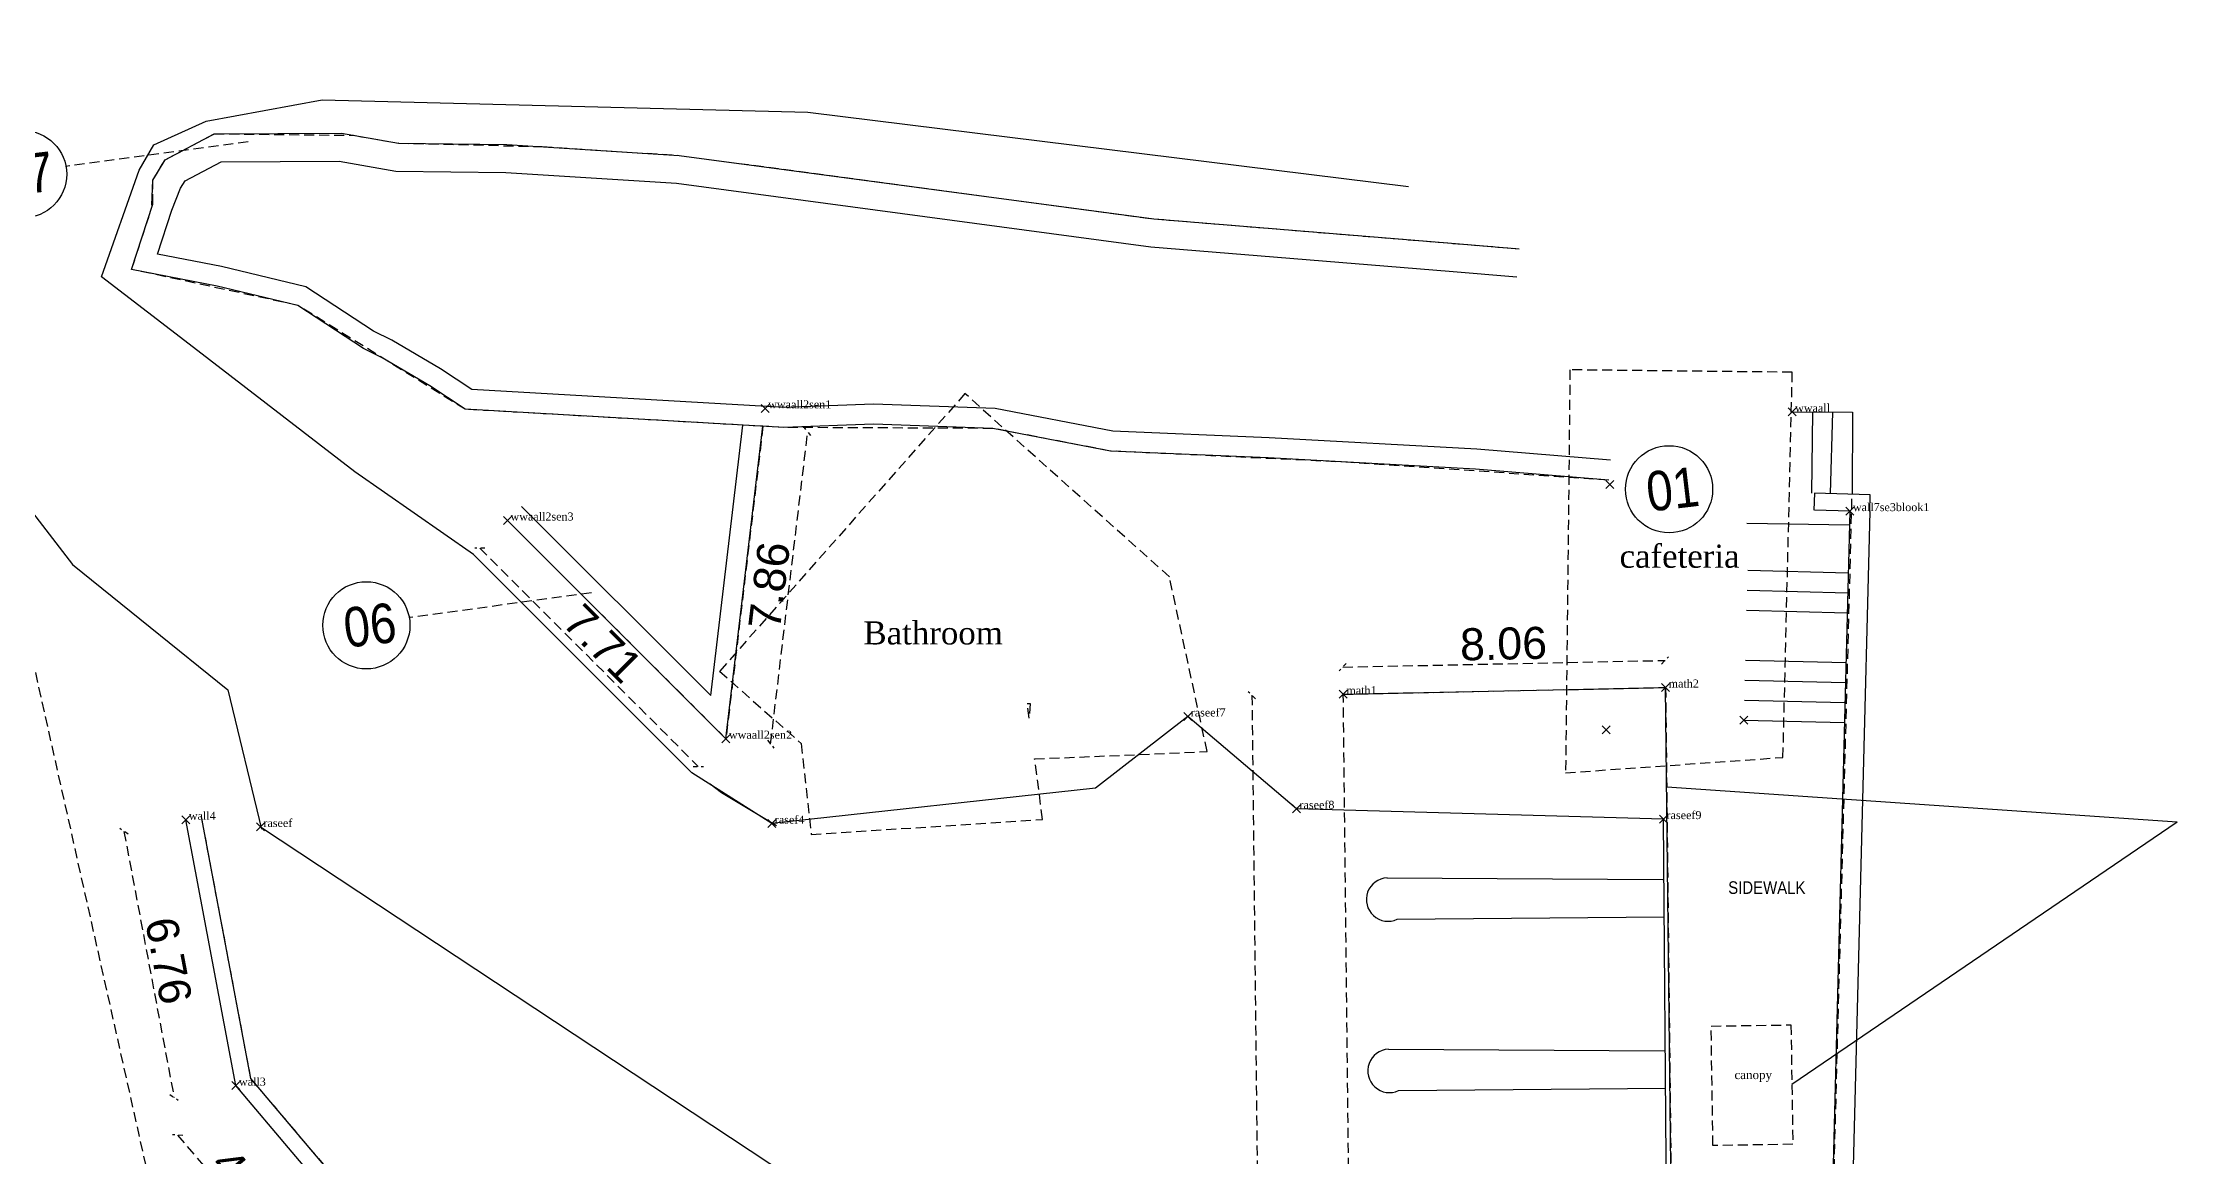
# Model space of a CAD drawing. Header units: millimetres. Extents: x 195890 to 354127, y 355817 to 1139449.
# Drawn here: x 353764.9 to 353818.3, y 355960.9 to 355988.7 of the extents above; entities that cross this region are included whole.
import ezdxf
from ezdxf.enums import TextEntityAlignment as Align

# ---------------------------------------------------------------- set-up
doc = ezdxf.new("R2010")
doc.units = ezdxf.units.MM
doc.header["$PDMODE"] = 3
doc.header["$PDSIZE"] = 0.1
doc.linetypes.add('1086-X-TOPO$0$HIDDEN', pattern=[0.375, 0.25, -0.125])
doc.linetypes.add('HIDDEN2', pattern=[4.7625, 3.175, -1.5875])
doc.layers.get('0').update_dxf_attribs({"color": 5})
for name, color, linetype in [('A-G-TEXT', 40, 'Continuous'), ('Obs.ts.td2', 7, 'Continuous'), ('Obs.ts.td2_Mark', 7, 'Continuous')]:
    doc.layers.add(name, color=color, linetype=linetype)
doc.layers.add('green', color=3, linetype='Continuous', true_color=0x19f10e)
doc.styles.add('AAAA', font='arial.ttf')
doc.styles.add('CC-Tags-100', font='arial.ttf', dxfattribs={"width": 0.85, "height": 220})
doc.styles.add('FC-Mini-500', font='arial.ttf', dxfattribs={"width": 0.85, "height": 900})
doc.styles.get("Standard").update_dxf_attribs({"font": 'times.ttf'})
doc.dimstyles.new('1-100', dxfattribs={"dimtxt": 0.8, "dimasz": 0.18, "dimexe": 0.18, "dimexo": 0.0625, "dimgap": 0.09, "dimtad": 1, "dimzin": 4, "dimdsep": 46, "dimtxsty": 'AAAA', "dimblk": 'OBLIQUE', "dimcen": 0.09, "dimse1": 1, "dimse2": 1, "dimclrd": 256, "dimclrt": 256, "dimadec": 0, "dimazin": 1, "dimtfac": 1, "dimtix": 1, "dimtofl": 0, "dimtmove": 1, "dimatfit": 3, "dimfxl": 0.18, "dimtfillclr": 255, "dimtolj": 1, "dimtzin": 0, "dimarcsym": 0})

# ---------------------------------------------------------------- blocks, each defined once
blk = doc.blocks.new('FINISH TYPE')
blk.add_circle((0, 0), 242)
at = {"style": 'CC-Tags-100', "width": 0.85}
blk.add_attdef('00', text='', height=220, dxfattribs=at).set_placement((0, 0), align=Align.MIDDLE_CENTER)
blk = doc.blocks.new('_OBLIQUE')
at = {"color": 0, "linetype": 'ByBlock'}
blk.add_line((-0.5, -0.5), (0.5, 0.5), dxfattribs=at)
blk = doc.blocks.new('*D10')
at = {"linetype": '1086-X-TOPO$0$HIDDEN', "lineweight": -2, "transparency": 16777216}
blk.add_line((353766.933, 355969.042), (353768.186, 355962.398), dxfattribs=at)
at = {"layer": 'Defpoints', "color": 0, "linetype": '1086-X-TOPO$0$HIDDEN', "transparency": 16777216}
for p in [(353768.48, 355969.333, 1123.184), (353768.186, 355962.398), (353769.732, 355962.69, 1123.184)]:
    blk.add_point(p, dxfattribs=at)
at = {"linetype": '1086-X-TOPO$0$HIDDEN', "lineweight": -2, "transparency": 16777216, "xscale": 0.18, "yscale": 0.18, "zscale": 0.18}
for p, rotation in [((353766.933, 355969.042), 100.6785283141755), ((353768.186, 355962.398), 280.6785283141755)]:
    blk.add_blockref('_OBLIQUE', p, dxfattribs=dict(at, rotation=rotation))
at = {"linetype": '1086-X-TOPO$0$HIDDEN', "transparency": 16777216, "insert": (353768.049, 355965.812), "char_height": 0.8, "attachment_point": 5, "rotation": 280.6785, "style": 'AAAA'}
blk.add_mtext('\\A1;6.76', dxfattribs=at)
blk = doc.blocks.new('*D11')
at = {"linetype": '1086-X-TOPO$0$HIDDEN', "lineweight": -2, "transparency": 16777216}
blk.add_line((353768.275, 355961.455), (353771.091, 355958.131), dxfattribs=at)
at = {"layer": 'Defpoints', "color": 0, "linetype": '1086-X-TOPO$0$HIDDEN', "transparency": 16777216}
for p in [(353769.732, 355962.69, 1123.184), (353772.549, 355959.366, 1123.184), (353771.091, 355958.131)]:
    blk.add_point(p, dxfattribs=at)
at = {"linetype": '1086-X-TOPO$0$HIDDEN', "lineweight": -2, "transparency": 16777216, "xscale": 0.18, "yscale": 0.18, "zscale": 0.18}
for p, rotation in [((353768.275, 355961.455), 130.2753490870772), ((353771.091, 355958.131), 310.2753490870772)]:
    blk.add_blockref('_OBLIQUE', p, dxfattribs=dict(at, rotation=rotation))
at = {"linetype": '1086-X-TOPO$0$HIDDEN', "transparency": 16777216, "insert": (353770.064, 355960.115), "char_height": 0.8, "attachment_point": 5, "rotation": 310.2753, "style": 'AAAA'}
blk.add_mtext('\\A1;4.36', dxfattribs=at)
blk = doc.blocks.new('*D14')
at = {"linetype": '1086-X-TOPO$0$HIDDEN', "lineweight": -2, "transparency": 16777216}
blk.add_line((353797.395, 355973.146), (353805.45, 355973.313), dxfattribs=at)
at = {"layer": 'Defpoints', "color": 0, "linetype": '1086-X-TOPO$0$HIDDEN', "transparency": 16777216}
for p in [(353805.45, 355973.313), (353805.464, 355972.636, 1126.85), (353797.409, 355972.468, 1126.85)]:
    blk.add_point(p, dxfattribs=at)
at = {"linetype": '1086-X-TOPO$0$HIDDEN', "lineweight": -2, "transparency": 16777216, "xscale": 0.18, "yscale": 0.18, "zscale": 0.18}
for p, rotation in [((353797.395, 355973.146), 181.1898612973218), ((353805.45, 355973.313), 1.189861297321788)]:
    blk.add_blockref('_OBLIQUE', p, dxfattribs=dict(at, rotation=rotation))
at = {"linetype": '1086-X-TOPO$0$HIDDEN', "transparency": 16777216, "insert": (353801.412, 355973.728), "char_height": 0.8, "attachment_point": 5, "rotation": 1.1899, "style": 'AAAA'}
blk.add_mtext('\\A1;8.06', dxfattribs=at)
blk = doc.blocks.new('*D15')
at = {"linetype": '1086-X-TOPO$0$HIDDEN', "lineweight": -2, "transparency": 16777216}
blk.add_line((353795.124, 355972.443), (353795.588, 355930.616), dxfattribs=at)
at = {"layer": 'Defpoints', "color": 0, "linetype": '1086-X-TOPO$0$HIDDEN', "transparency": 16777216}
for p in [(353797.409, 355972.468, 1126.85), (353795.588, 355930.616), (353797.873, 355930.641, 1126.85)]:
    blk.add_point(p, dxfattribs=at)
at = {"linetype": '1086-X-TOPO$0$HIDDEN', "lineweight": -2, "transparency": 16777216, "xscale": 0.18, "yscale": 0.18, "zscale": 0.18}
for p, rotation in [((353795.124, 355972.443), 90.63635904085066), ((353795.588, 355930.616), 270.6363590408507)]:
    blk.add_blockref('_OBLIQUE', p, dxfattribs=dict(at, rotation=rotation))
at = {"linetype": '1086-X-TOPO$0$HIDDEN', "transparency": 16777216, "insert": (353795.855, 355951.535), "char_height": 0.8, "attachment_point": 5, "rotation": 270.6364, "style": 'AAAA'}
blk.add_mtext('\\A1;41.83', dxfattribs=at)
blk = doc.blocks.new('*D18')
at = {"linetype": '1086-X-TOPO$0$HIDDEN', "lineweight": -2, "transparency": 16777216}
blk.add_line((353783.095, 355971.224), (353784.023, 355979.028), dxfattribs=at)
at = {"layer": 'Defpoints', "color": 0, "linetype": '1086-X-TOPO$0$HIDDEN', "transparency": 16777216}
for p in [(353782.905, 355979.161, 1118.916), (353784.023, 355979.028), (353781.978, 355971.357, 1118.916)]:
    blk.add_point(p, dxfattribs=at)
at = {"linetype": '1086-X-TOPO$0$HIDDEN', "lineweight": -2, "transparency": 16777216, "xscale": 0.18, "yscale": 0.18, "zscale": 0.18}
for p, rotation in [((353784.023, 355979.028), 83.2190424988061), ((353783.095, 355971.224), 263.2190424988061)]:
    blk.add_blockref('_OBLIQUE', p, dxfattribs=dict(at, rotation=rotation))
at = {"linetype": '1086-X-TOPO$0$HIDDEN', "transparency": 16777216, "insert": (353783.064, 355975.185), "char_height": 0.8, "attachment_point": 5, "rotation": 83.219, "style": 'AAAA'}
blk.add_mtext('\\A1;7.86', dxfattribs=at)
blk = doc.blocks.new('*D19')
at = {"linetype": '1086-X-TOPO$0$HIDDEN', "lineweight": -2, "transparency": 16777216}
blk.add_line((353775.828, 355976.116), (353781.287, 355970.665), dxfattribs=at)
at = {"layer": 'Defpoints', "color": 0, "linetype": '1086-X-TOPO$0$HIDDEN', "transparency": 16777216}
for p in [(353776.519, 355976.808, 1118.916), (353781.978, 355971.357, 1118.916), (353781.287, 355970.665)]:
    blk.add_point(p, dxfattribs=at)
at = {"linetype": '1086-X-TOPO$0$HIDDEN', "lineweight": -2, "transparency": 16777216, "xscale": 0.18, "yscale": 0.18, "zscale": 0.18}
for p, rotation in [((353775.828, 355976.116), 135.0424615210485), ((353781.287, 355970.665), 315.0424615210486)]:
    blk.add_blockref('_OBLIQUE', p, dxfattribs=dict(at, rotation=rotation))
at = {"linetype": '1086-X-TOPO$0$HIDDEN', "transparency": 16777216, "insert": (353778.905, 355973.739), "char_height": 0.8, "attachment_point": 5, "rotation": 315.0425, "style": 'AAAA'}
blk.add_mtext('\\A1;7.71', dxfattribs=at)

msp = doc.modelspace()

# ---------------------------------------------------------------- linework, layer by layer
at = {"color": 6}
msp.add_line((353808.625, 355979.519, 1118.916), (353810.132, 355979.513, 1118.916), dxfattribs=at)
at = {"color": 4}
for p, q in [((353809.132, 355979.517, 1118.916), (353809.108, 355977.491, 1128.325)), ((353809.632, 355979.515, 1118.916), (353809.58, 355977.479, 1128.325)), ((353810.132, 355979.513, 1118.916), (353810.125, 355977.465, 1118.916)), ((353809.183, 355977.489, 1128.325), (353809.172, 355977.064, 1128.325)), ((353810.58, 355977.453, 1128.325), (353809.183, 355977.489, 1128.325)), ((353810.569, 355977.029, 1128.325), (353810.58, 355977.453, 1128.325)), ((353810.069, 355977.042, 1128.325), (353809.188, 355977.064, 1128.325)), ((353810.06, 355976.692, 1128.325), (353807.493, 355976.731, 1124.941)), ((353781.13, 355970.508, 1118.916), (353775.671, 355975.959, 1118.916)), ((353807.515, 355975.565, -1.818), (353810.03, 355975.5, 1.566)), ((353807.502, 355975.065, -1.818), (353810.017, 355975.001, 1.566)), ((353807.489, 355974.565, -1.818), (353810.004, 355974.501, 1.566)), ((353807.458, 355973.323, 1124.941), (353809.973, 355973.259, 1128.325)), ((353807.445, 355972.823, 1124.941), (353809.96, 355972.759, 1128.325)), ((353807.432, 355972.323, 1124.941), (353809.947, 355972.259, 1128.325)), ((353793.52, 355971.913, 1125.567), (353791.215, 355970.122, 1125.567)), ((353796.239, 355969.606, 1125.567), (353793.52, 355971.913, 1125.567)), ((353807.419, 355971.824, 1124.941), (353809.934, 355971.759, 1128.325)), ((353783.126, 355969.237, 1125.567), (353781.13, 355970.508, 1125.567)), ((353791.215, 355970.122, 1125.567), (353783.126, 355969.237, 1125.567)), ((353805.412, 355969.349, 1125.567), (353796.239, 355969.606, 1125.567)), ((353805.699, 355933.609, 1125.567), (353805.412, 355969.349, 1125.567)), ((353818.252, 355969.276), (353808.62, 355962.717)), ((353798.5, 355967.883, -7878.968), (353805.398, 355967.839, -7878.968)), ((353805.431, 355966.898, -7878.968), (353798.757, 355966.844, -7878.968)), ((353798.535, 355963.603, -6753.401), (353805.432, 355963.559, -6753.401)), ((353805.466, 355962.618, -6753.401), (353798.791, 355962.564, -6753.401))]:
    msp.add_line(p, q, dxfattribs=at)
at = {"color": 9, "true_color": 0xc7c8ca}
for points, elevation in [([(353749.159, 355935.688), (353747.306, 355944.02), (353744.739, 355955.56), (353741.377, 355970.637), (353735.705, 355971.595), (353736.209, 355975.47), (353737.494, 355977.393), (353732.698, 355979.364), (353732.597, 355979.675), (353733.348, 355981.916), (353733.926, 355982.401), (353738.331, 355986.051), (353740.916, 355987.366), (353741.48, 355987.589), (353745.243, 355988.606), (353750.265, 355988.744), (353753.191, 355988.156), (353758.338, 355986.258), (353759.857, 355983.218), (353765.647, 355975.709), (353769.529, 355972.58), (353770.374, 355969.095)], 1122.578), ([(353775.671, 355975.959), (353772.703, 355978.027), (353768.672, 355981.126), (353766.372, 355982.895), (353767.316, 355985.561), (353767.678, 355986.194), (353768.99, 355986.787), (353771.884, 355987.32), (353784.028, 355987.009), (353799.042, 355985.148)], 1121.557), ([(353783.243, 355969.18), (353781.867, 355970.009), (353781.582, 355970.22)], 1121.557)]:
    msp.add_lwpolyline(points, dxfattribs=dict(at, elevation=elevation))
at = {"color": 1, "linetype": '1086-X-TOPO$0$HIDDEN'}
for points, elevation in [([(353804.044, 355977.815), (353797.596, 355978.258), (353791.59, 355978.544), (353788.652, 355979.109), (353783.427, 355979.131), (353782.905, 355979.161), (353775.462, 355979.586), (353771.277, 355982.183), (353767.126, 355983.082), (353767.657, 355984.713), (353767.657, 355985.313), (353767.962, 355985.818), (353769.191, 355986.469), (353772.667, 355986.43), (353773.796, 355986.235), (353777.389, 355986.148), (353780.812, 355985.929), (353792.674, 355984.344), (353801.803, 355983.595)], 1123.468), ([(353782.905, 355979.161), (353781.978, 355971.357), (353776.519, 355976.808)], 1118.916), ([(353778.615, 355975), (353774.052, 355974.381)], 1122.578)]:
    msp.add_lwpolyline(points, dxfattribs=dict(at, elevation=elevation))
at = {"color": 51, "true_color": 0xf7f281}
for points, elevation in [([(353767.633, 355984.682), (353767.657, 355985.313), (353767.962, 355985.818), (353769.191, 355986.469), (353772.369, 355986.482), (353773.796, 355986.235), (353776.504, 355986.204), (353780.812, 355985.929), (353792.674, 355984.344), (353800.113, 355983.733), (353801.803, 355983.595)], 1116.582), ([(353768.133, 355984.558), (353768.35, 355985.106), (353768.461, 355985.29), (353769.367, 355985.77), (353772.31, 355985.781), (353773.732, 355985.536), (353776.478, 355985.504), (353780.743, 355985.232), (353792.599, 355983.648), (353800.056, 355983.036), (353801.745, 355982.897)], 1116.582), ([(353804.044, 355977.815), (353800.711, 355978.088), (353795.53, 355978.37), (353791.59, 355978.544), (353788.652, 355979.109), (353785.67, 355979.218), (353783.427, 355979.131), (353775.462, 355979.586), (353774.577, 355980.175), (353773.389, 355980.868), (353772.92, 355981.101), (353771.277, 355982.183), (353769.265, 355982.665), (353767.126, 355983.082), (353767.657, 355984.713)], 1123.468), ([(353804.084, 355978.313), (353800.745, 355978.587), (353795.555, 355978.87), (353791.649, 355979.042), (353788.708, 355979.608), (353785.669, 355979.718), (353783.432, 355979.632), (353775.626, 355980.077), (353774.841, 355980.599), (353773.627, 355981.309), (353773.17, 355981.535), (353771.479, 355982.649), (353769.371, 355983.154), (353767.776, 355983.465), (353768.133, 355984.558)], 1123.468)]:
    msp.add_lwpolyline(points, dxfattribs=dict(at, elevation=elevation))
at = {"color": 1, "linetype": '1086-X-TOPO$0$HIDDEN'}
msp.add_lwpolyline([(353770.037, 355986.269), (353765.474, 355985.651)], dxfattribs=at)
at = {"color": 5, "linetype": '1086-X-TOPO$0$HIDDEN', "elevation": 1124.941}
msp.add_lwpolyline([(353808.63, 355980.511), (353803.074, 355980.572), (353802.963, 355970.505), (353808.397, 355970.89)], close=True, dxfattribs=at)
at = {"color": 5, "linetype": '1086-X-TOPO$0$HIDDEN'}
for points in [[(353794.006, 355971.034), (353793.064, 355975.397), (353787.953, 355979.978), (353781.82, 355973.042), (353783.86, 355971.237), (353784.109, 355968.963), (353789.894, 355969.342), (353789.693, 355970.851)], [(353789.581, 355972.238), (353789.558, 355971.873), (353789.51, 355972.235)]]:
    msp.add_lwpolyline(points, close=True, dxfattribs=at)
at = {"color": 6}
for points, elevation in [([(353776.519, 355976.808), (353781.978, 355971.357), (353782.905, 355979.161)], 1118.916), ([(353776.872, 355977.162), (353781.603, 355972.438), (353782.405, 355979.189)], 1118.916), ([(353810.069, 355977.042), (353809.027, 355936.241), (353799.074, 355915.942)], 1128.325), ([(353810.569, 355977.029), (353809.524, 355936.119), (353799.523, 355915.722)], 1128.325), ([(353777.522, 355919.609), (353775.701, 355932.292), (353772.549, 355959.366), (353769.732, 355962.69), (353768.722, 355968.046), (353768.48, 355969.333)], 1123.184), ([(353777.918, 355919.666), (353776.098, 355932.344), (353772.932, 355959.532), (353770.106, 355962.868), (353769.115, 355968.12), (353768.873, 355969.407)], 1123.184)]:
    msp.add_lwpolyline(points, dxfattribs=dict(at, elevation=elevation))
at = {"color": 2, "linetype": '1086-X-TOPO$0$HIDDEN'}
for points, elevation in [([(353809.027, 355936.241), (353810.125, 355977.465)], 1128.325), ([(353797.873, 355930.641), (353797.409, 355972.468)], 1127.513), ([(353762.986, 355920.818), (353777.918, 355919.666), (353772.932, 355959.532), (353770.106, 355962.868), (353768.873, 355969.407)], 1121.748)]:
    msp.add_lwpolyline(points, dxfattribs=dict(at, elevation=elevation))
at = {"color": 3, "linetype": '1086-X-TOPO$0$HIDDEN'}
for points, elevation in [([(353764.271, 355975.046), (353753.079, 355972.649), (353741.699, 355970.18), (353752.682, 355920.799), (353763.994, 355923.263), (353775.194, 355926.291)], 1121.764), ([(353805.928, 355930.809), (353797.873, 355930.641), (353797.409, 355972.468), (353805.464, 355972.636)], 1126.85)]:
    msp.add_lwpolyline(points, close=True, dxfattribs=dict(at, elevation=elevation))
at = {"color": 3, "elevation": 1127.071}
msp.add_lwpolyline([(353797.409, 355972.468), (353805.464, 355972.636)], dxfattribs=at)
at = {"color": 2, "elevation": 1126.85}
msp.add_lwpolyline([(353805.928, 355930.809), (353805.464, 355972.636)], dxfattribs=at)
at = {"color": 4}
msp.add_lwpolyline([(353818.252, 355969.276), (353805.491, 355970.145)], dxfattribs=at)
at = {"color": 4, "elevation": 1118.938}
msp.add_lwpolyline([(353770.345, 355969.152), (353785.53, 355959.119), (353779.685, 355954.63), (353776.857, 355954.256), (353781.338, 355923.743), (353780.281, 355923.325), (353780.609, 355920.952), (353781.957, 355921.06), (353781.48, 355917.511)], dxfattribs=at)
at = {"color": 3, "linetype": '1086-X-TOPO$0$HIDDEN'}
msp.add_lwpolyline([(353806.601, 355964.177), (353808.596, 355964.209), (353808.643, 355961.225), (353806.647, 355961.194)], close=True, dxfattribs=at)
at = {"color": 4}
for centre in [(353798.529, 355967.339, -7878.968), (353798.563, 355963.059, -6753.401)]:
    msp.add_arc(centre, 0.544, 92.9866, 294.7587, dxfattribs=at)
at = {"layer": 'Obs.ts.td2'}
for p in [(353782.959, 355979.61, 1121.203), (353808.625, 355979.519, 1126.65), (353804.068, 355977.704, 1124.706), (353776.519, 355976.808, 1118.916), (353810.069, 355977.042, 1128.325), (353797.409, 355972.468, 1127.071), (353805.464, 355972.636, 1126.85), (353793.52, 355971.913, 1125.567), (353781.978, 355971.357, 1120.998), (353803.975, 355971.58, 1124.854), (353807.419, 355971.824, 1124.941), (353768.48, 355969.333, 1123.184), (353783.126, 355969.237, 1125.567), (353796.239, 355969.606, 1121.787), (353805.412, 355969.349, 1122.396), (353770.345, 355969.152, 1118.938), (353769.732, 355962.69, 1120.317)]:
    msp.add_point(p, dxfattribs=at)

# ---------------------------------------------------------------- block references
at = {"layer": 'green', "color": 5, "linetype": 'HIDDEN2', "ltscale": 0.5}
ref = msp.add_blockref('FINISH TYPE', (353764.414, 355985.459), dxfattribs=dict(at, xscale=0.0045, yscale=0.0045, zscale=0.0045, rotation=186.7465932616126))
ref.add_attrib('00', '07', dxfattribs={"layer": '0', "color": 1, "height": 0.99, "rotation": 6.7466, "style": 'CC-Tags-100', "width": 0.85}).set_placement((353764.502, 355985.466), align=Align.MIDDLE_CENTER)
ref = msp.add_blockref('FINISH TYPE', (353805.55, 355977.588), dxfattribs=dict(at, xscale=0.0045, yscale=0.0045, zscale=0.0045, rotation=186.7465932616126))
ref.add_attrib('00', '01', dxfattribs={"layer": '0', "color": 5, "height": 0.99, "rotation": 6.7466, "style": 'CC-Tags-100', "width": 0.85}).set_placement((353805.638, 355977.594), align=Align.MIDDLE_CENTER)
ref = msp.add_blockref('FINISH TYPE', (353772.992, 355974.19, 1122.578), dxfattribs=dict(at, xscale=0.0045, yscale=0.0045, zscale=0.0045, rotation=186.7465932616126))
ref.add_attrib('00', '06', dxfattribs={"layer": '0', "color": 1, "height": 0.99, "rotation": 6.7466, "style": 'CC-Tags-100', "width": 0.85}).set_placement((353773.08, 355974.196, 1122.578), align=Align.MIDDLE_CENTER)

# ---------------------------------------------------------------- texts
at = {"color": 2}
for s, p in [('cafeteria', (353804.312, 355975.628)), ('Bathroom', (353785.414, 355973.712))]:
    msp.add_text(s, height=0.5772, dxfattribs=at).set_placement(p)
at = {"color": 3}
msp.add_text('canopy', height=0.2153, dxfattribs=at).set_placement((353807.185, 355962.854))
at = {"layer": 'A-G-TEXT', "color": 4, "insert": (353807.028, 355967.795), "char_height": 0.3146, "width": 10.97627, "attachment_point": 1, "style": 'FC-Mini-500'}
msp.add_mtext('SIDEWALK', dxfattribs=at)
at = {"layer": 'Obs.ts.td2_Mark'}
for s, p in [(' wwaall2sen1', (353782.959, 355979.61, 1121.203)), (' wwaall', (353808.625, 355979.519, 1126.65)), (' wwaall2sen3', (353776.519, 355976.808, 1118.916)), (' wall7se3blook1', (353810.069, 355977.042, 1128.325)), (' math1', (353797.409, 355972.468, 1127.071)), (' math2', (353805.464, 355972.636, 1126.85)), (' raseef7', (353793.52, 355971.913, 1125.567)), (' wwaall2sen2', (353781.978, 355971.357, 1120.998)), (' wall4', (353768.48, 355969.333, 1123.184)), (' raseef', (353770.345, 355969.152, 1118.938)), (' rasef4', (353783.126, 355969.237, 1125.567)), (' raseef8', (353796.239, 355969.606, 1121.787)), (' raseef9', (353805.412, 355969.349, 1122.396)), (' wall3', (353769.732, 355962.69, 1120.317))]:
    msp.add_text(s, height=0.2, dxfattribs=at).set_placement(p)

# ---------------------------------------------------------------- dimensions: what is measured, and where the dimension line sits
at = {"color": 1, "linetype": '1086-X-TOPO$0$HIDDEN'}
for p1, p2, distance, picture, middle in [((353781.978, 355971.357, 1118.916), (353782.905, 355979.161, 1118.916), -1.125, '*D18', (353783.064, 355975.185)), ((353776.519, 355976.808, 1118.916), (353781.978, 355971.357, 1118.916), -0.978, '*D19', (353778.905, 355973.739)), ((353797.409, 355972.468, 1126.85), (353805.464, 355972.636, 1126.85), 0.678, '*D14', (353801.412, 355973.728)), ((353797.409, 355972.468, 1126.85), (353797.873, 355930.641, 1126.85), -2.285, '*D15', (353795.855, 355951.535)), ((353768.48, 355969.333, 1123.184), (353769.732, 355962.69, 1123.184), -1.574, '*D10', (353768.049, 355965.812)), ((353769.732, 355962.69, 1123.184), (353772.549, 355959.366, 1123.184), -1.91, '*D11', (353770.064, 355960.115))]:
    dim = msp.add_aligned_dim(p1=p1, p2=p2, distance=distance, dimstyle='1-100', dxfattribs=at)
    dim.commit()
    dim.dimension.update_dxf_attribs({"geometry": picture, "text_midpoint": middle})

doc.saveas('drawing.dxf')
